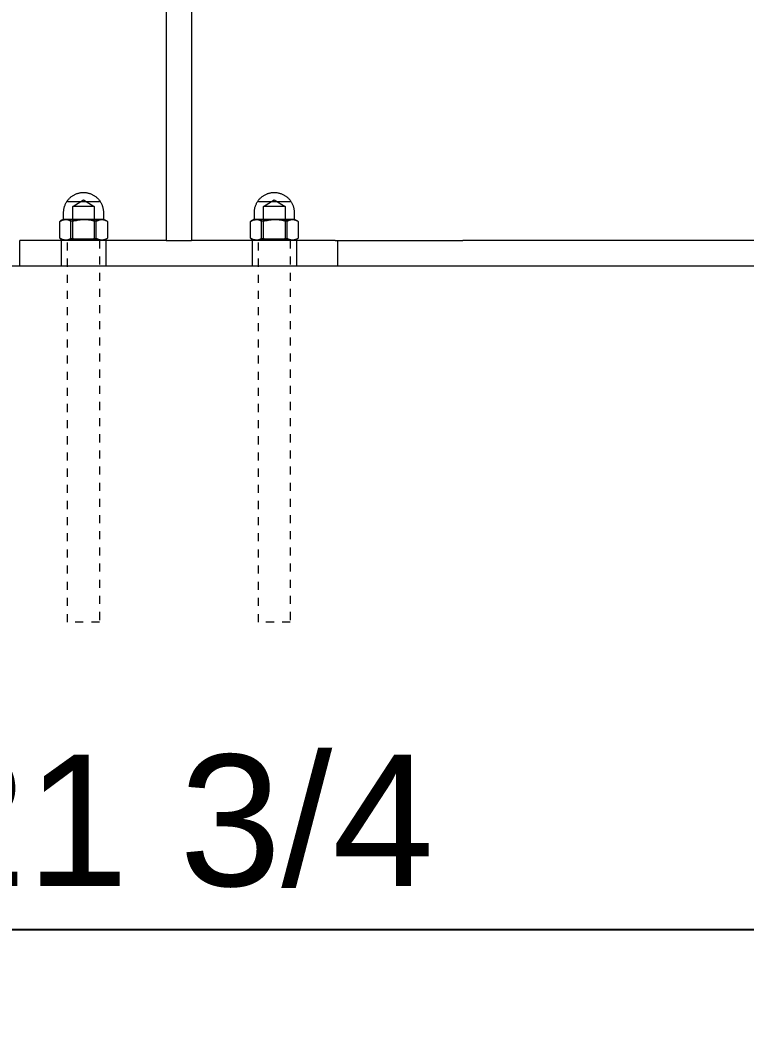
# Model space of a CAD drawing. Header units: inches. Extents: x -4 to 200, y 0 to 129.
# Drawn here: x 38.81 to 47.81, y 78.16 to 90.51 of the extents above; entities that cross this region are included whole.
import ezdxf

# ---------------------------------------------------------------- set-up
doc = ezdxf.new("R2010")
doc.units = ezdxf.units.IN
doc.linetypes.add('HIDDEN', pattern=[1.905, 1.27, -0.635])
for name, color, linetype, lineweight in [('ZANO_R', 7, 'Continuous', 0), ('ZANO_R_przerywana', 250, 'HIDDEN', 0), ('ZANO_W', 1, 'Continuous', 0)]:
    doc.layers.add(name, color=color, linetype=linetype, lineweight=lineweight)
doc.styles.get("Standard").update_dxf_attribs({"font": 'arial.ttf'})
doc.dimstyles.new('amerykanie', dxfattribs={"dimtxt": 50, "dimasz": 50, "dimexe": 0.5, "dimexo": 0.5, "dimgap": 1, "dimtad": 1, "dimdec": 0, "dimzin": 0, "dimlunit": 5, "dimtxsty": 'Standard', "dimcen": 0.09, "dimclrd": 1, "dimclre": 1, "dimclrt": 1, "dimazin": 0, "dimtfac": 1, "dimtdec": 0, "dimtmove": 0, "dimatfit": 3, "dimfxl": 1, "dimtzin": 0, "dimarcsym": 1})

# ---------------------------------------------------------------- blocks, each defined once
blk = doc.blocks.new('*D382')
at = {"layer": 'ZANO_W', "color": 1, "lineweight": -2}
for p, q in [((29.914, 87.279), (29.914, 78.747)), ((51.663, 87.279), (51.663, 78.747)), ((30.914, 79.247), (50.663, 79.247))]:
    blk.add_line(p, q, dxfattribs=at)
at = {"layer": 'ZANO_W', "color": 1}
for points in [[(30.914, 79.414), (30.914, 79.08), (29.914, 79.247)], [(50.663, 79.08), (50.663, 79.414), (51.663, 79.247)]]:
    blk.add_solid(points, dxfattribs=at)
at = {"layer": 'ZANO_W', "color": 1, "insert": (40.789, 80.588), "char_height": 1.625, "attachment_point": 5}
blk.add_mtext('21 3/4', dxfattribs=at)

msp = doc.modelspace()

# ---------------------------------------------------------------- linework, layer by layer
at = {"layer": 'ZANO_R'}
for p, q in [((40.6256, 109.60799), (40.6256, 87.77894)), ((40.94061, 109.60799), (40.94061, 87.77894)), ((39.39155, 88.25418), (39.39604, 88.26129)), ((39.39604, 88.26129), (39.40077, 88.26824)), ((39.40077, 88.26824), (39.40573, 88.27502)), ((39.40498, 88.26106), (39.40494, 88.26106)), ((39.40494, 88.26106), (39.40494, 88.26106)), ((39.40494, 88.26106), (39.79867, 88.26106)), ((39.40573, 88.27502), (39.41092, 88.28162)), ((39.41092, 88.28162), (39.41633, 88.28805)), ((39.41633, 88.28805), (39.42196, 88.29429)), ((39.42196, 88.29429), (39.4278, 88.30033)), ((39.4278, 88.30033), (39.43385, 88.30617)), ((39.43385, 88.30617), (39.44008, 88.3118)), ((39.44008, 88.3118), (39.44651, 88.31722)), ((39.44651, 88.31722), (39.45312, 88.32241)), ((39.45312, 88.32241), (39.4599, 88.32737)), ((39.4599, 88.32737), (39.46685, 88.3321)), ((39.46685, 88.3321), (39.47395, 88.33659)), ((39.46802, 88.19921), (39.60182, 88.2796)), ((39.47395, 88.33659), (39.48121, 88.34083)), ((39.48121, 88.34083), (39.4886, 88.34482)), ((39.4886, 88.34482), (39.49613, 88.34856)), ((39.49613, 88.34856), (39.50378, 88.35204)), ((39.50378, 88.35204), (39.51154, 88.35526)), ((39.51154, 88.35526), (39.51941, 88.3582)), ((39.51941, 88.3582), (39.52737, 88.36088)), ((39.52737, 88.36088), (39.53543, 88.36329)), ((39.53543, 88.36329), (39.54355, 88.36542)), ((39.54355, 88.36542), (39.55175, 88.36727)), ((39.55175, 88.36727), (39.56001, 88.36884)), ((39.56001, 88.36884), (39.56831, 88.37012)), ((39.56831, 88.37012), (39.57666, 88.37112)), ((39.57666, 88.37112), (39.58503, 88.37184)), ((39.58503, 88.37184), (39.59342, 88.37227)), ((39.59342, 88.37227), (39.60182, 88.37241)), ((39.60182, 88.37241), (39.61022, 88.37227)), ((39.60182, 88.2796), (39.73562, 88.19921)), ((39.61022, 88.37227), (39.61862, 88.37184)), ((39.61862, 88.37184), (39.62699, 88.37112)), ((39.62699, 88.37112), (39.63533, 88.37012)), ((39.63533, 88.37012), (39.64364, 88.36884)), ((39.64364, 88.36884), (39.65189, 88.36727)), ((39.65189, 88.36727), (39.66009, 88.36542)), ((39.66009, 88.36542), (39.66822, 88.36329)), ((39.66822, 88.36329), (39.67627, 88.36088)), ((39.67627, 88.36088), (39.68424, 88.3582)), ((39.68424, 88.3582), (39.69211, 88.35526)), ((39.69211, 88.35526), (39.69987, 88.35204)), ((39.69987, 88.35204), (39.70752, 88.34856)), ((39.70752, 88.34856), (39.71504, 88.34482)), ((39.71504, 88.34482), (39.72244, 88.34083)), ((39.72244, 88.34083), (39.72969, 88.33659)), ((39.72969, 88.33659), (39.7368, 88.3321)), ((39.7368, 88.3321), (39.74374, 88.32737)), ((39.74374, 88.32737), (39.75052, 88.32241)), ((39.75052, 88.32241), (39.75713, 88.31722)), ((39.75713, 88.31722), (39.76356, 88.3118)), ((39.76356, 88.3118), (39.7698, 88.30617)), ((39.7698, 88.30617), (39.77584, 88.30033)), ((39.77584, 88.30033), (39.78168, 88.29429)), ((39.78168, 88.29429), (39.78731, 88.28805)), ((39.78731, 88.28805), (39.79272, 88.28162)), ((39.79272, 88.28162), (39.79792, 88.27502)), ((39.79792, 88.27502), (39.80288, 88.26824)), ((39.80288, 88.26824), (39.80761, 88.26129)), ((39.80761, 88.26129), (39.8121, 88.25418)), ((41.75411, 88.25418), (41.7586, 88.26129)), ((41.7586, 88.26129), (41.76333, 88.26824)), ((41.76333, 88.26824), (41.76829, 88.27502)), ((41.76754, 88.26106), (41.7675, 88.26106)), ((41.7675, 88.26106), (41.7675, 88.26106)), ((41.7675, 88.26106), (42.16123, 88.26106)), ((41.76829, 88.27502), (41.77348, 88.28162)), ((41.77348, 88.28162), (41.77889, 88.28805)), ((41.77889, 88.28805), (41.78452, 88.29429)), ((41.78452, 88.29429), (41.79036, 88.30033)), ((41.79036, 88.30033), (41.79641, 88.30617)), ((41.79641, 88.30617), (41.80264, 88.3118)), ((41.80264, 88.3118), (41.80907, 88.31722)), ((41.80907, 88.31722), (41.81568, 88.32241)), ((41.81568, 88.32241), (41.82246, 88.32737)), ((41.82246, 88.32737), (41.82941, 88.3321)), ((41.82941, 88.3321), (41.83651, 88.33659)), ((41.83058, 88.19921), (41.96438, 88.2796)), ((41.83651, 88.33659), (41.84377, 88.34083)), ((41.84377, 88.34083), (41.85116, 88.34482)), ((41.85116, 88.34482), (41.85869, 88.34856)), ((41.85869, 88.34856), (41.86634, 88.35204)), ((41.86634, 88.35204), (41.8741, 88.35526)), ((41.8741, 88.35526), (41.88197, 88.3582)), ((41.88197, 88.3582), (41.88993, 88.36088)), ((41.88993, 88.36088), (41.89799, 88.36329)), ((41.89799, 88.36329), (41.90611, 88.36542)), ((41.90611, 88.36542), (41.91431, 88.36727)), ((41.91431, 88.36727), (41.92257, 88.36884)), ((41.92257, 88.36884), (41.93087, 88.37012)), ((41.93087, 88.37012), (41.93922, 88.37112)), ((41.93922, 88.37112), (41.94759, 88.37184)), ((41.94759, 88.37184), (41.95598, 88.37227)), ((41.95598, 88.37227), (41.96438, 88.37241)), ((41.96438, 88.37241), (41.97278, 88.37227)), ((41.96438, 88.2796), (42.09818, 88.19921)), ((41.97278, 88.37227), (41.98118, 88.37184)), ((41.98118, 88.37184), (41.98955, 88.37112)), ((41.98955, 88.37112), (41.99789, 88.37012)), ((41.99789, 88.37012), (42.0062, 88.36884)), ((42.0062, 88.36884), (42.01445, 88.36727)), ((42.01445, 88.36727), (42.02265, 88.36542)), ((42.02265, 88.36542), (42.03078, 88.36329)), ((42.03078, 88.36329), (42.03883, 88.36088)), ((42.03883, 88.36088), (42.0468, 88.3582)), ((42.0468, 88.3582), (42.05467, 88.35526)), ((42.05467, 88.35526), (42.06243, 88.35204)), ((42.06243, 88.35204), (42.07008, 88.34856)), ((42.07008, 88.34856), (42.0776, 88.34482)), ((42.0776, 88.34482), (42.085, 88.34083)), ((42.085, 88.34083), (42.09225, 88.33659)), ((42.09225, 88.33659), (42.09936, 88.3321)), ((42.09936, 88.3321), (42.1063, 88.32737)), ((42.1063, 88.32737), (42.11308, 88.32241)), ((42.11308, 88.32241), (42.11969, 88.31722)), ((42.11969, 88.31722), (42.12612, 88.3118)), ((42.12612, 88.3118), (42.13236, 88.30617)), ((42.13236, 88.30617), (42.1384, 88.30033)), ((42.1384, 88.30033), (42.14424, 88.29429)), ((42.14424, 88.29429), (42.14987, 88.28805)), ((42.14987, 88.28805), (42.15528, 88.28162)), ((42.15528, 88.28162), (42.16048, 88.27502)), ((42.16048, 88.27502), (42.16544, 88.26824)), ((42.16544, 88.26824), (42.17017, 88.26129)), ((42.17017, 88.26129), (42.17465, 88.25418)), ((39.35572, 88.12631), (39.35587, 88.13472)), ((39.35587, 88.13472), (39.3563, 88.14311)), ((39.3563, 88.14311), (39.35701, 88.15148)), ((39.35701, 88.15148), (39.35801, 88.15982)), ((39.35801, 88.15982), (39.3593, 88.16813)), ((39.3593, 88.16813), (39.36087, 88.17638)), ((39.36087, 88.17638), (39.36272, 88.18458)), ((39.36272, 88.18458), (39.36485, 88.19271)), ((39.36485, 88.19271), (39.36725, 88.20076)), ((39.36725, 88.20076), (39.36993, 88.20873)), ((39.36993, 88.20873), (39.37288, 88.2166)), ((39.37288, 88.2166), (39.3761, 88.22436)), ((39.3761, 88.22436), (39.37958, 88.23201)), ((39.37958, 88.23201), (39.38331, 88.23954)), ((39.38331, 88.23954), (39.38731, 88.24693)), ((39.38731, 88.24693), (39.39155, 88.25418)), ((39.46794, 87.79932), (39.46794, 88.19916)), ((39.46795, 88.19916), (39.46795, 88.19916)), ((39.60717, 88.19916), (39.46795, 88.19916)), ((39.7357, 88.19916), (39.60717, 88.19916)), ((39.7357, 88.19916), (39.7357, 87.79932)), ((39.8121, 88.25418), (39.81634, 88.24693)), ((39.81634, 88.24693), (39.82033, 88.23954)), ((39.82033, 88.23954), (39.82407, 88.23201)), ((39.82407, 88.23201), (39.82755, 88.22436)), ((39.82755, 88.22436), (39.83076, 88.2166)), ((39.83076, 88.2166), (39.83371, 88.20873)), ((39.83371, 88.20873), (39.83639, 88.20076)), ((39.83639, 88.20076), (39.8388, 88.19271)), ((39.8388, 88.19271), (39.84093, 88.18458)), ((39.84093, 88.18458), (39.84278, 88.17638)), ((39.84278, 88.17638), (39.84434, 88.16813)), ((39.84434, 88.16813), (39.84563, 88.15982)), ((39.84563, 88.15982), (39.84663, 88.15148)), ((39.84663, 88.15148), (39.84735, 88.14311)), ((39.84735, 88.14311), (39.84778, 88.13472)), ((39.84778, 88.13472), (39.84792, 88.12631)), ((41.71828, 88.12631), (41.71843, 88.13472)), ((41.71843, 88.13472), (41.71886, 88.14311)), ((41.71886, 88.14311), (41.71957, 88.15148)), ((41.71957, 88.15148), (41.72057, 88.15982)), ((41.72057, 88.15982), (41.72186, 88.16813)), ((41.72186, 88.16813), (41.72343, 88.17638)), ((41.72343, 88.17638), (41.72528, 88.18458)), ((41.72528, 88.18458), (41.72741, 88.19271)), ((41.72741, 88.19271), (41.72981, 88.20076)), ((41.72981, 88.20076), (41.73249, 88.20873)), ((41.73249, 88.20873), (41.73544, 88.2166)), ((41.73544, 88.2166), (41.73866, 88.22436)), ((41.73866, 88.22436), (41.74214, 88.23201)), ((41.74214, 88.23201), (41.74587, 88.23954)), ((41.74587, 88.23954), (41.74987, 88.24693)), ((41.74987, 88.24693), (41.75411, 88.25418)), ((41.8305, 87.79932), (41.8305, 88.19916)), ((41.83051, 88.19916), (41.83051, 88.19916)), ((41.96973, 88.19916), (41.83051, 88.19916)), ((42.09826, 88.19916), (41.96973, 88.19916)), ((42.09826, 88.19916), (42.09826, 87.79932)), ((42.17465, 88.25418), (42.1789, 88.24693)), ((42.1789, 88.24693), (42.18289, 88.23954)), ((42.18289, 88.23954), (42.18663, 88.23201)), ((42.18663, 88.23201), (42.19011, 88.22436)), ((42.19011, 88.22436), (42.19332, 88.2166)), ((42.19332, 88.2166), (42.19627, 88.20873)), ((42.19627, 88.20873), (42.19895, 88.20076)), ((42.19895, 88.20076), (42.20136, 88.19271)), ((42.20136, 88.19271), (42.20348, 88.18458)), ((42.20348, 88.18458), (42.20533, 88.17638)), ((42.20533, 88.17638), (42.2069, 88.16813)), ((42.2069, 88.16813), (42.20819, 88.15982)), ((42.20819, 88.15982), (42.20919, 88.15148)), ((42.20919, 88.15148), (42.20991, 88.14311)), ((42.20991, 88.14311), (42.21034, 88.13472)), ((42.21034, 88.13472), (42.21048, 88.12631)), ((39.31272, 88.01857), (39.30652, 88.01486)), ((39.30652, 88.01486), (39.31133, 88.01759)), ((39.30652, 87.80463), (39.30652, 88.01486)), ((39.31133, 88.01759), (39.31624, 88.02016)), ((39.31272, 88.01857), (39.34588, 88.03772)), ((39.31867, 88.02201), (39.31495, 88.01984)), ((39.31624, 88.02016), (39.32123, 88.02256)), ((39.32247, 88.02405), (39.31867, 88.02201)), ((39.32123, 88.02256), (39.32629, 88.0248)), ((39.32634, 88.02595), (39.32247, 88.02405)), ((39.32629, 88.0248), (39.33143, 88.02686)), ((39.33027, 88.02772), (39.32634, 88.02595)), ((39.33426, 88.02936), (39.33027, 88.02772)), ((39.33143, 88.02686), (39.33663, 88.02876)), ((39.3383, 88.03085), (39.33426, 88.02936)), ((39.33663, 88.02876), (39.34189, 88.03047)), ((39.34239, 88.03221), (39.3383, 88.03085)), ((39.34189, 88.03047), (39.34721, 88.03201)), ((39.34653, 88.03342), (39.34239, 88.03221)), ((39.38318, 88.03772), (39.34588, 88.03772)), ((39.3507, 88.03449), (39.34653, 88.03342)), ((39.34721, 88.03201), (39.35258, 88.03337)), ((39.35491, 88.03542), (39.3507, 88.03449)), ((39.3513, 88.03777), (39.35146, 88.03778)), ((39.35146, 88.03778), (39.35163, 88.03779)), ((39.35163, 88.03779), (39.35178, 88.03782)), ((39.35178, 88.03782), (39.35194, 88.03784)), ((39.35194, 88.03784), (39.3521, 88.03788)), ((39.3521, 88.03788), (39.35226, 88.03792)), ((39.35226, 88.03792), (39.35241, 88.03796)), ((39.35241, 88.03796), (39.35257, 88.03801)), ((39.35257, 88.03801), (39.35272, 88.03806)), ((39.35258, 88.03337), (39.35799, 88.03456)), ((39.35272, 88.03806), (39.35287, 88.03812)), ((39.35287, 88.03812), (39.35302, 88.03819)), ((39.35302, 88.03819), (39.35316, 88.03826)), ((39.35316, 88.03826), (39.3533, 88.03834)), ((39.3533, 88.03834), (39.35344, 88.03842)), ((39.35344, 88.03842), (39.35358, 88.0385)), ((39.35358, 88.0385), (39.35372, 88.03859)), ((39.35372, 88.03859), (39.35385, 88.03868)), ((39.35385, 88.03868), (39.35397, 88.03878)), ((39.35397, 88.03878), (39.3541, 88.03889)), ((39.3541, 88.03889), (39.35422, 88.03899)), ((39.35422, 88.03899), (39.35434, 88.0391)), ((39.35434, 88.0391), (39.35445, 88.03922)), ((39.35445, 88.03922), (39.35456, 88.03934)), ((39.35456, 88.03934), (39.35466, 88.03946)), ((39.35466, 88.03946), (39.35476, 88.03959)), ((39.35476, 88.03959), (39.35486, 88.03972)), ((39.35486, 88.03972), (39.35495, 88.03985)), ((39.35915, 88.0362), (39.35491, 88.03542)), ((39.35495, 88.03985), (39.35504, 88.03999)), ((39.35504, 88.03999), (39.35512, 88.04013)), ((39.35512, 88.04013), (39.3552, 88.04027)), ((39.3552, 88.04027), (39.35527, 88.04041)), ((39.35527, 88.04041), (39.35533, 88.04056)), ((39.35533, 88.04056), (39.3554, 88.04071)), ((39.3554, 88.04071), (39.35545, 88.04086)), ((39.35545, 88.04086), (39.3555, 88.04101)), ((39.3555, 88.04101), (39.35555, 88.04117)), ((39.35555, 88.04117), (39.35559, 88.04132)), ((39.35559, 88.04132), (39.35563, 88.04148)), ((39.35563, 88.04148), (39.35566, 88.04164)), ((39.35566, 88.04164), (39.35568, 88.0418)), ((39.35568, 88.0418), (39.3557, 88.04196)), ((39.3557, 88.04196), (39.35571, 88.04212)), ((39.35571, 88.04212), (39.35572, 88.04228)), ((39.35572, 88.04244), (39.35572, 88.12631)), ((39.35572, 88.04228), (39.35572, 88.04244)), ((39.35799, 88.03456), (39.36343, 88.03556)), ((39.36341, 88.03684), (39.35915, 88.0362)), ((39.36769, 88.03732), (39.36341, 88.03684)), ((39.36343, 88.03556), (39.36891, 88.03637)), ((39.37199, 88.03766), (39.36769, 88.03732)), ((39.36891, 88.03637), (39.37441, 88.03701)), ((39.37441, 88.03701), (39.37992, 88.03745)), ((39.37962, 88.03762), (39.37783, 88.03768)), ((39.37992, 88.03745), (39.38545, 88.03772)), ((39.38494, 88.03709), (39.38042, 88.03758)), ((39.38944, 88.03645), (39.38494, 88.03709)), ((39.38545, 88.03772), (39.39098, 88.03745)), ((39.60627, 88.03772), (39.38753, 88.03772)), ((39.39391, 88.03565), (39.38944, 88.03645)), ((39.39098, 88.03745), (39.3965, 88.037)), ((39.39836, 88.03471), (39.39391, 88.03565)), ((39.3965, 88.037), (39.402, 88.03637)), ((39.40278, 88.03362), (39.39836, 88.03471)), ((39.402, 88.03637), (39.40748, 88.03555)), ((39.40715, 88.03238), (39.40278, 88.03362)), ((39.41148, 88.031), (39.40715, 88.03238)), ((39.40748, 88.03555), (39.41292, 88.03456)), ((39.41576, 88.02946), (39.41148, 88.031)), ((39.41292, 88.03456), (39.41833, 88.03337)), ((39.41999, 88.02779), (39.41576, 88.02946)), ((39.41833, 88.03337), (39.4237, 88.03201)), ((39.42415, 88.02598), (39.41999, 88.02779)), ((39.4237, 88.03201), (39.42902, 88.03047)), ((39.42826, 88.02402), (39.42415, 88.02598)), ((39.4323, 88.02193), (39.42826, 88.02402)), ((39.42902, 88.03047), (39.43428, 88.02876)), ((39.43626, 88.0197), (39.4323, 88.02193)), ((39.43428, 88.02876), (39.43948, 88.02686)), ((39.44015, 88.01735), (39.43626, 88.0197)), ((39.43948, 88.02686), (39.44462, 88.0248)), ((39.44395, 88.01486), (39.44015, 88.01735)), ((39.46133, 88.01982), (39.44395, 88.01486)), ((39.44395, 87.80463), (39.44395, 88.01486)), ((39.44462, 88.0248), (39.44968, 88.02256)), ((39.44968, 88.02256), (39.45467, 88.02016)), ((39.45467, 88.02016), (39.45957, 88.01759)), ((39.45957, 88.01759), (39.46439, 88.01486)), ((39.47886, 88.02419), (39.46133, 88.01982)), ((39.46439, 88.01486), (39.4804, 88.01946)), ((39.46439, 88.01486), (39.46439, 87.80463)), ((39.49653, 88.02796), (39.47886, 88.02419)), ((39.4804, 88.01946), (39.49654, 88.02356)), ((39.51432, 88.03112), (39.49653, 88.02796)), ((39.49654, 88.02356), (39.51281, 88.02715)), ((39.51281, 88.02715), (39.52918, 88.03022)), ((39.53221, 88.03368), (39.51432, 88.03112)), ((39.52918, 88.03022), (39.54564, 88.03276)), ((39.55017, 88.03563), (39.53221, 88.03368)), ((39.54564, 88.03276), (39.56217, 88.03479)), ((39.56819, 88.03696), (39.55017, 88.03563)), ((39.56217, 88.03479), (39.57876, 88.03629)), ((39.58625, 88.03769), (39.56819, 88.03696)), ((39.57876, 88.03629), (39.59539, 88.03727)), ((39.59539, 88.03727), (39.61204, 88.03772)), ((39.60099, 88.03762), (39.59592, 88.0377)), ((39.62002, 88.03668), (39.60269, 88.03758)), ((39.61204, 88.03772), (39.62869, 88.03727)), ((39.82637, 88.03772), (39.61588, 88.03772)), ((39.63731, 88.03522), (39.62002, 88.03668)), ((39.62869, 88.03727), (39.64532, 88.03629)), ((39.65454, 88.03321), (39.63731, 88.03522)), ((39.64532, 88.03629), (39.66191, 88.03479)), ((39.67171, 88.03064), (39.65454, 88.03321)), ((39.66191, 88.03479), (39.67844, 88.03276)), ((39.68878, 88.02751), (39.67171, 88.03064)), ((39.67844, 88.03276), (39.6949, 88.03021)), ((39.70574, 88.02384), (39.68878, 88.02751)), ((39.6949, 88.03021), (39.71127, 88.02714)), ((39.72257, 88.01962), (39.70574, 88.02384)), ((39.71127, 88.02714), (39.72754, 88.02356)), ((39.73926, 88.01486), (39.72257, 88.01962)), ((39.72754, 88.02356), (39.74369, 88.01946)), ((39.74429, 88.0177), (39.73926, 88.01486)), ((39.73926, 87.80463), (39.73926, 88.01486)), ((39.74369, 88.01946), (39.75969, 88.01486)), ((39.74942, 88.02037), (39.74429, 88.0177)), ((39.75465, 88.02285), (39.74942, 88.02037)), ((39.75995, 88.02516), (39.75465, 88.02285)), ((39.75969, 88.01486), (39.76329, 88.01724)), ((39.75969, 87.80463), (39.75969, 88.01486)), ((39.76533, 88.02728), (39.75995, 88.02516)), ((39.76329, 88.01724), (39.76696, 88.01951)), ((39.77078, 88.02921), (39.76533, 88.02728)), ((39.76696, 88.01951), (39.77071, 88.02165)), ((39.77071, 88.02165), (39.77453, 88.02367)), ((39.7763, 88.03095), (39.77078, 88.02921)), ((39.77453, 88.02367), (39.77841, 88.02556)), ((39.78187, 88.03251), (39.7763, 88.03095)), ((39.77841, 88.02556), (39.78235, 88.02732)), ((39.78749, 88.03386), (39.78187, 88.03251)), ((39.78235, 88.02732), (39.78634, 88.02895)), ((39.78634, 88.02895), (39.79039, 88.03045)), ((39.79315, 88.03503), (39.78749, 88.03386)), ((39.79039, 88.03045), (39.79449, 88.03181)), ((39.79886, 88.03599), (39.79315, 88.03503)), ((39.79449, 88.03181), (39.79863, 88.03304)), ((39.79863, 88.03304), (39.8028, 88.03413)), ((39.80459, 88.03676), (39.79886, 88.03599)), ((39.8028, 88.03413), (39.80701, 88.03508)), ((39.81034, 88.03733), (39.80459, 88.03676)), ((39.80701, 88.03508), (39.81125, 88.03589)), ((39.81612, 88.0377), (39.81034, 88.03733)), ((39.81125, 88.03589), (39.81552, 88.03656)), ((39.81552, 88.03656), (39.8198, 88.03709)), ((39.8198, 88.03709), (39.8241, 88.03747)), ((39.82323, 88.03762), (39.82046, 88.0377)), ((39.82994, 88.03703), (39.82402, 88.03758)), ((39.8241, 88.03747), (39.82841, 88.03772)), ((39.82841, 88.03772), (39.83272, 88.03747)), ((39.83583, 88.03628), (39.82994, 88.03703)), ((39.85073, 88.03772), (39.83017, 88.03772)), ((39.83272, 88.03747), (39.83702, 88.03709)), ((39.84169, 88.03532), (39.83583, 88.03628)), ((39.83702, 88.03709), (39.8413, 88.03656)), ((39.8413, 88.03656), (39.84557, 88.03589)), ((39.84751, 88.03416), (39.84169, 88.03532)), ((39.84557, 88.03589), (39.8498, 88.03508)), ((39.85329, 88.0328), (39.84751, 88.03416)), ((39.84792, 88.12631), (39.84792, 88.04244)), ((39.84792, 88.04244), (39.84792, 88.04228)), ((39.84792, 88.04228), (39.84793, 88.04212)), ((39.84793, 88.04212), (39.84794, 88.04196)), ((39.84794, 88.04196), (39.84796, 88.0418)), ((39.84796, 88.0418), (39.84799, 88.04164)), ((39.84799, 88.04164), (39.84802, 88.04148)), ((39.84802, 88.04148), (39.84805, 88.04133)), ((39.84805, 88.04133), (39.84809, 88.04117)), ((39.84809, 88.04117), (39.84814, 88.04101)), ((39.84814, 88.04101), (39.84819, 88.04086)), ((39.84819, 88.04086), (39.84825, 88.04071)), ((39.84825, 88.04071), (39.84831, 88.04056)), ((39.84831, 88.04056), (39.84838, 88.04042)), ((39.84838, 88.04042), (39.84845, 88.04027)), ((39.84845, 88.04027), (39.84852, 88.04013)), ((39.84852, 88.04013), (39.84861, 88.03999)), ((39.84861, 88.03999), (39.84869, 88.03985)), ((39.84869, 88.03985), (39.84878, 88.03972)), ((39.84878, 88.03972), (39.84888, 88.03959)), ((39.84888, 88.03959), (39.84898, 88.03946)), ((39.84898, 88.03946), (39.84908, 88.03934)), ((39.84908, 88.03934), (39.84919, 88.03922)), ((39.84919, 88.03922), (39.8493, 88.03911)), ((39.8493, 88.03911), (39.84942, 88.039)), ((39.84942, 88.039), (39.84954, 88.03889)), ((39.84954, 88.03889), (39.84966, 88.03879)), ((39.84966, 88.03879), (39.84979, 88.03869)), ((39.84979, 88.03869), (39.84992, 88.03859)), ((39.8498, 88.03508), (39.85402, 88.03413)), ((39.84992, 88.03859), (39.85006, 88.0385)), ((39.85006, 88.0385), (39.85019, 88.03842)), ((39.85019, 88.03842), (39.85033, 88.03834)), ((39.85033, 88.03834), (39.85048, 88.03826)), ((39.85048, 88.03826), (39.85062, 88.03819)), ((39.85062, 88.03819), (39.85077, 88.03813)), ((39.85608, 88.03772), (39.85073, 88.03772)), ((39.85077, 88.03813), (39.85092, 88.03807)), ((39.85092, 88.03807), (39.85107, 88.03801)), ((39.85107, 88.03801), (39.85122, 88.03796)), ((39.85122, 88.03796), (39.85138, 88.03792)), ((39.85138, 88.03792), (39.85153, 88.03788)), ((39.85153, 88.03788), (39.85169, 88.03785)), ((39.85169, 88.03785), (39.85185, 88.03782)), ((39.85185, 88.03782), (39.85201, 88.0378)), ((39.85201, 88.0378), (39.85217, 88.03778)), ((39.85902, 88.03123), (39.85329, 88.0328)), ((39.85402, 88.03413), (39.85819, 88.03304)), ((39.85739, 88.03772), (39.85608, 88.03772)), ((39.85769, 88.03772), (39.85739, 88.03772)), ((39.85776, 88.03772), (39.85769, 88.03772)), ((39.85776, 88.03772), (39.85777, 88.03772)), ((39.85777, 88.03772), (39.85776, 88.03772)), ((39.85777, 88.03772), (39.88871, 88.01986)), ((39.85777, 88.03772), (39.85777, 88.03772)), ((39.85777, 88.03772), (39.85777, 88.03772)), ((39.85819, 88.03304), (39.86233, 88.03181)), ((39.8647, 88.02947), (39.85902, 88.03123)), ((39.86233, 88.03181), (39.86643, 88.03045)), ((39.8703, 88.02751), (39.8647, 88.02947)), ((39.86643, 88.03045), (39.87047, 88.02895)), ((39.87584, 88.02536), (39.8703, 88.02751)), ((39.87047, 88.02895), (39.87447, 88.02732)), ((39.87447, 88.02732), (39.87841, 88.02556)), ((39.88129, 88.02301), (39.87584, 88.02536)), ((39.87841, 88.02556), (39.88229, 88.02367)), ((39.88666, 88.02048), (39.88129, 88.02301)), ((39.88229, 88.02367), (39.88611, 88.02165)), ((39.88611, 88.02165), (39.88985, 88.01951)), ((39.89194, 88.01776), (39.88666, 88.02048)), ((39.88985, 88.01951), (39.89353, 88.01724)), ((39.89713, 88.01486), (39.89194, 88.01776)), ((39.89353, 88.01724), (39.89713, 88.01486)), ((39.89713, 88.01486), (39.89713, 87.80463)), ((41.67528, 88.01857), (41.66908, 88.01486)), ((41.66908, 88.01486), (41.67389, 88.01759)), ((41.66908, 87.80463), (41.66908, 88.01486)), ((41.67389, 88.01759), (41.6788, 88.02016)), ((41.67528, 88.01857), (41.70844, 88.03772)), ((41.68123, 88.02201), (41.67751, 88.01984)), ((41.6788, 88.02016), (41.68379, 88.02256)), ((41.68503, 88.02405), (41.68123, 88.02201)), ((41.68379, 88.02256), (41.68885, 88.0248)), ((41.6889, 88.02595), (41.68503, 88.02405)), ((41.68885, 88.0248), (41.69399, 88.02686)), ((41.69283, 88.02772), (41.6889, 88.02595)), ((41.69682, 88.02936), (41.69283, 88.02772)), ((41.69399, 88.02686), (41.69919, 88.02876)), ((41.70086, 88.03085), (41.69682, 88.02936)), ((41.69919, 88.02876), (41.70445, 88.03047)), ((41.70495, 88.03221), (41.70086, 88.03085)), ((41.70445, 88.03047), (41.70977, 88.03201)), ((41.70909, 88.03342), (41.70495, 88.03221)), ((41.74574, 88.03772), (41.70844, 88.03772)), ((41.71326, 88.03449), (41.70909, 88.03342)), ((41.70977, 88.03201), (41.71514, 88.03337)), ((41.71747, 88.03542), (41.71326, 88.03449)), ((41.71403, 88.03778), (41.71419, 88.0378)), ((41.71419, 88.0378), (41.71435, 88.03782)), ((41.71435, 88.03782), (41.71451, 88.03785)), ((41.71451, 88.03785), (41.71467, 88.03788)), ((41.71467, 88.03788), (41.71483, 88.03792)), ((41.71483, 88.03792), (41.71498, 88.03796)), ((41.71498, 88.03796), (41.71513, 88.03801)), ((41.71513, 88.03801), (41.71529, 88.03807)), ((41.71514, 88.03337), (41.72055, 88.03456)), ((41.71529, 88.03807), (41.71544, 88.03813)), ((41.71544, 88.03813), (41.71558, 88.03819)), ((41.71558, 88.03819), (41.71573, 88.03826)), ((41.71573, 88.03826), (41.71587, 88.03834)), ((41.71587, 88.03834), (41.71601, 88.03842)), ((41.71601, 88.03842), (41.71615, 88.0385)), ((41.71615, 88.0385), (41.71628, 88.03859)), ((41.71628, 88.03859), (41.71641, 88.03869)), ((41.71641, 88.03869), (41.71654, 88.03879)), ((41.71654, 88.03879), (41.71666, 88.03889)), ((41.71666, 88.03889), (41.71678, 88.039)), ((41.71678, 88.039), (41.7169, 88.03911)), ((41.7169, 88.03911), (41.71701, 88.03922)), ((41.71701, 88.03922), (41.71712, 88.03934)), ((41.71712, 88.03934), (41.71723, 88.03946)), ((41.71723, 88.03946), (41.71733, 88.03959)), ((41.71733, 88.03959), (41.71742, 88.03972)), ((41.71742, 88.03972), (41.71751, 88.03985)), ((41.72171, 88.0362), (41.71747, 88.03542)), ((41.71751, 88.03985), (41.7176, 88.03999)), ((41.7176, 88.03999), (41.71768, 88.04013)), ((41.71768, 88.04013), (41.71776, 88.04027)), ((41.71776, 88.04027), (41.71783, 88.04042)), ((41.71783, 88.04042), (41.7179, 88.04056)), ((41.7179, 88.04056), (41.71796, 88.04071)), ((41.71796, 88.04071), (41.71801, 88.04086)), ((41.71801, 88.04086), (41.71807, 88.04101)), ((41.71807, 88.04101), (41.71811, 88.04117)), ((41.71811, 88.04117), (41.71815, 88.04133)), ((41.71815, 88.04133), (41.71819, 88.04148)), ((41.71819, 88.04148), (41.71822, 88.04164)), ((41.71822, 88.04164), (41.71824, 88.0418)), ((41.71824, 88.0418), (41.71826, 88.04196)), ((41.71826, 88.04196), (41.71827, 88.04212)), ((41.71827, 88.04212), (41.71828, 88.04228)), ((41.71828, 88.04244), (41.71828, 88.12631)), ((41.71828, 88.04228), (41.71828, 88.04244)), ((41.72055, 88.03456), (41.72599, 88.03556)), ((41.72597, 88.03684), (41.72171, 88.0362)), ((41.73025, 88.03732), (41.72597, 88.03684)), ((41.72599, 88.03556), (41.73147, 88.03637)), ((41.73455, 88.03766), (41.73025, 88.03732)), ((41.73147, 88.03637), (41.73697, 88.03701)), ((41.73697, 88.03701), (41.74248, 88.03745)), ((41.74218, 88.03762), (41.74039, 88.03768)), ((41.74248, 88.03745), (41.74801, 88.03772)), ((41.7475, 88.03709), (41.74298, 88.03758)), ((41.752, 88.03645), (41.7475, 88.03709)), ((41.74801, 88.03772), (41.75354, 88.03745)), ((41.96883, 88.03772), (41.75009, 88.03772)), ((41.75647, 88.03565), (41.752, 88.03645)), ((41.75354, 88.03745), (41.75906, 88.037)), ((41.76092, 88.03471), (41.75647, 88.03565)), ((41.75906, 88.037), (41.76456, 88.03637)), ((41.76534, 88.03362), (41.76092, 88.03471)), ((41.76456, 88.03637), (41.77004, 88.03555)), ((41.76971, 88.03238), (41.76534, 88.03362)), ((41.77404, 88.031), (41.76971, 88.03238)), ((41.77004, 88.03555), (41.77548, 88.03456)), ((41.77832, 88.02946), (41.77404, 88.031)), ((41.77548, 88.03456), (41.78089, 88.03337)), ((41.78255, 88.02779), (41.77832, 88.02946)), ((41.78089, 88.03337), (41.78626, 88.03201)), ((41.78671, 88.02598), (41.78255, 88.02779)), ((41.78626, 88.03201), (41.79158, 88.03047)), ((41.79082, 88.02402), (41.78671, 88.02598)), ((41.79486, 88.02193), (41.79082, 88.02402)), ((41.79158, 88.03047), (41.79684, 88.02876)), ((41.79882, 88.0197), (41.79486, 88.02193)), ((41.79684, 88.02876), (41.80204, 88.02686)), ((41.80271, 88.01735), (41.79882, 88.0197)), ((41.80204, 88.02686), (41.80718, 88.0248)), ((41.80651, 88.01486), (41.80271, 88.01735)), ((41.82389, 88.01982), (41.80651, 88.01486)), ((41.80651, 87.80463), (41.80651, 88.01486)), ((41.80718, 88.0248), (41.81224, 88.02256)), ((41.81224, 88.02256), (41.81723, 88.02016)), ((41.81723, 88.02016), (41.82213, 88.01759)), ((41.82213, 88.01759), (41.82695, 88.01486)), ((41.84142, 88.02419), (41.82389, 88.01982)), ((41.82695, 88.01486), (41.84296, 88.01946)), ((41.82695, 88.01486), (41.82695, 87.80463)), ((41.85909, 88.02796), (41.84142, 88.02419)), ((41.84296, 88.01946), (41.8591, 88.02356)), ((41.87688, 88.03112), (41.85909, 88.02796)), ((41.8591, 88.02356), (41.87537, 88.02715)), ((41.87537, 88.02715), (41.89174, 88.03022)), ((41.89477, 88.03368), (41.87688, 88.03112)), ((41.89174, 88.03022), (41.9082, 88.03276)), ((41.91273, 88.03563), (41.89477, 88.03368)), ((41.9082, 88.03276), (41.92473, 88.03479)), ((41.93075, 88.03696), (41.91273, 88.03563)), ((41.92473, 88.03479), (41.94132, 88.03629)), ((41.94881, 88.03769), (41.93075, 88.03696)), ((41.94132, 88.03629), (41.95795, 88.03727)), ((41.95795, 88.03727), (41.9746, 88.03772)), ((41.96355, 88.03762), (41.95848, 88.0377)), ((41.98258, 88.03668), (41.96525, 88.03758)), ((41.9746, 88.03772), (41.99125, 88.03727)), ((42.18893, 88.03772), (41.97844, 88.03772)), ((41.99987, 88.03522), (41.98258, 88.03668)), ((41.99125, 88.03727), (42.00788, 88.03629)), ((42.0171, 88.03321), (41.99987, 88.03522)), ((42.00788, 88.03629), (42.02447, 88.03479)), ((42.03427, 88.03064), (42.0171, 88.03321)), ((42.02447, 88.03479), (42.041, 88.03276)), ((42.05134, 88.02751), (42.03427, 88.03064)), ((42.041, 88.03276), (42.05746, 88.03021)), ((42.0683, 88.02384), (42.05134, 88.02751)), ((42.05746, 88.03021), (42.07383, 88.02714)), ((42.08513, 88.01962), (42.0683, 88.02384)), ((42.07383, 88.02714), (42.0901, 88.02356)), ((42.10182, 88.01486), (42.08513, 88.01962)), ((42.0901, 88.02356), (42.10624, 88.01946)), ((42.10685, 88.0177), (42.10182, 88.01486)), ((42.10182, 87.80463), (42.10182, 88.01486)), ((42.10624, 88.01946), (42.12225, 88.01486)), ((42.11198, 88.02037), (42.10685, 88.0177)), ((42.11721, 88.02285), (42.11198, 88.02037)), ((42.12251, 88.02516), (42.11721, 88.02285)), ((42.12225, 88.01486), (42.12585, 88.01724)), ((42.12225, 87.80463), (42.12225, 88.01486)), ((42.12789, 88.02728), (42.12251, 88.02516)), ((42.12585, 88.01724), (42.12952, 88.01951)), ((42.13334, 88.02921), (42.12789, 88.02728)), ((42.12952, 88.01951), (42.13327, 88.02165)), ((42.13327, 88.02165), (42.13709, 88.02367)), ((42.13886, 88.03095), (42.13334, 88.02921)), ((42.13709, 88.02367), (42.14097, 88.02556)), ((42.14443, 88.03251), (42.13886, 88.03095)), ((42.14097, 88.02556), (42.14491, 88.02732)), ((42.15005, 88.03386), (42.14443, 88.03251)), ((42.14491, 88.02732), (42.1489, 88.02895)), ((42.1489, 88.02895), (42.15295, 88.03045)), ((42.15571, 88.03503), (42.15005, 88.03386)), ((42.15295, 88.03045), (42.15705, 88.03181)), ((42.16142, 88.03599), (42.15571, 88.03503)), ((42.15705, 88.03181), (42.16119, 88.03304)), ((42.16119, 88.03304), (42.16536, 88.03413)), ((42.16715, 88.03676), (42.16142, 88.03599)), ((42.16536, 88.03413), (42.16957, 88.03508)), ((42.1729, 88.03733), (42.16715, 88.03676)), ((42.16957, 88.03508), (42.17381, 88.03589)), ((42.17868, 88.0377), (42.1729, 88.03733)), ((42.17381, 88.03589), (42.17808, 88.03656)), ((42.17808, 88.03656), (42.18236, 88.03709)), ((42.18236, 88.03709), (42.18666, 88.03747)), ((42.18579, 88.03762), (42.18302, 88.0377)), ((42.1925, 88.03703), (42.18658, 88.03758)), ((42.18666, 88.03747), (42.19097, 88.03772)), ((42.19097, 88.03772), (42.19528, 88.03747)), ((42.19839, 88.03628), (42.1925, 88.03703)), ((42.21329, 88.03772), (42.19273, 88.03772)), ((42.19528, 88.03747), (42.19958, 88.03709)), ((42.20425, 88.03532), (42.19839, 88.03628)), ((42.19958, 88.03709), (42.20386, 88.03656)), ((42.20386, 88.03656), (42.20813, 88.03589)), ((42.21007, 88.03416), (42.20425, 88.03532)), ((42.20813, 88.03589), (42.21236, 88.03508)), ((42.21585, 88.0328), (42.21007, 88.03416)), ((42.21048, 88.12631), (42.21048, 88.04244)), ((42.21048, 88.04244), (42.21048, 88.04228)), ((42.21048, 88.04228), (42.21049, 88.04212)), ((42.21049, 88.04212), (42.2105, 88.04196)), ((42.2105, 88.04196), (42.21052, 88.0418)), ((42.21052, 88.0418), (42.21055, 88.04164)), ((42.21055, 88.04164), (42.21058, 88.04148)), ((42.21058, 88.04148), (42.21061, 88.04133)), ((42.21061, 88.04133), (42.21065, 88.04117)), ((42.21065, 88.04117), (42.2107, 88.04101)), ((42.2107, 88.04101), (42.21075, 88.04086)), ((42.21075, 88.04086), (42.21081, 88.04071)), ((42.21081, 88.04071), (42.21087, 88.04056)), ((42.21087, 88.04056), (42.21094, 88.04042)), ((42.21094, 88.04042), (42.21101, 88.04027)), ((42.21101, 88.04027), (42.21108, 88.04013)), ((42.21108, 88.04013), (42.21117, 88.03999)), ((42.21117, 88.03999), (42.21125, 88.03985)), ((42.21125, 88.03985), (42.21134, 88.03972)), ((42.21134, 88.03972), (42.21144, 88.03959)), ((42.21144, 88.03959), (42.21154, 88.03946)), ((42.21154, 88.03946), (42.21164, 88.03934)), ((42.21164, 88.03934), (42.21175, 88.03922)), ((42.21175, 88.03922), (42.21186, 88.03911)), ((42.21186, 88.03911), (42.21198, 88.039)), ((42.21198, 88.039), (42.2121, 88.03889)), ((42.2121, 88.03889), (42.21222, 88.03879)), ((42.21222, 88.03879), (42.21235, 88.03869)), ((42.21235, 88.03869), (42.21248, 88.03859)), ((42.21236, 88.03508), (42.21658, 88.03413)), ((42.21248, 88.03859), (42.21262, 88.0385)), ((42.21262, 88.0385), (42.21275, 88.03842)), ((42.21275, 88.03842), (42.21289, 88.03834)), ((42.21289, 88.03834), (42.21304, 88.03826)), ((42.21304, 88.03826), (42.21318, 88.03819)), ((42.21318, 88.03819), (42.21333, 88.03813)), ((42.21864, 88.03772), (42.21329, 88.03772)), ((42.21333, 88.03813), (42.21348, 88.03807)), ((42.21348, 88.03807), (42.21363, 88.03801)), ((42.21363, 88.03801), (42.21378, 88.03796)), ((42.21378, 88.03796), (42.21394, 88.03792)), ((42.21394, 88.03792), (42.21409, 88.03788)), ((42.21409, 88.03788), (42.21425, 88.03785)), ((42.21425, 88.03785), (42.21441, 88.03782)), ((42.21441, 88.03782), (42.21457, 88.0378)), ((42.21457, 88.0378), (42.21473, 88.03778)), ((42.22158, 88.03123), (42.21585, 88.0328)), ((42.21658, 88.03413), (42.22075, 88.03304)), ((42.21995, 88.03772), (42.21864, 88.03772)), ((42.22025, 88.03772), (42.21995, 88.03772)), ((42.22032, 88.03772), (42.22025, 88.03772)), ((42.22032, 88.03772), (42.22033, 88.03772)), ((42.22033, 88.03772), (42.22032, 88.03772)), ((42.22033, 88.03772), (42.25127, 88.01986)), ((42.22033, 88.03772), (42.22033, 88.03772)), ((42.22033, 88.03772), (42.22033, 88.03772)), ((42.22075, 88.03304), (42.22489, 88.03181)), ((42.22726, 88.02947), (42.22158, 88.03123)), ((42.22489, 88.03181), (42.22899, 88.03045)), ((42.23286, 88.02751), (42.22726, 88.02947)), ((42.22899, 88.03045), (42.23303, 88.02895)), ((42.2384, 88.02536), (42.23286, 88.02751)), ((42.23303, 88.02895), (42.23703, 88.02732)), ((42.23703, 88.02732), (42.24097, 88.02556)), ((42.24385, 88.02301), (42.2384, 88.02536)), ((42.24097, 88.02556), (42.24485, 88.02367)), ((42.24922, 88.02048), (42.24385, 88.02301)), ((42.24485, 88.02367), (42.24867, 88.02165)), ((42.24867, 88.02165), (42.25241, 88.01951)), ((42.2545, 88.01776), (42.24922, 88.02048)), ((42.25241, 88.01951), (42.25609, 88.01724)), ((42.25969, 88.01486), (42.2545, 88.01776)), ((42.25609, 88.01724), (42.25969, 88.01486)), ((42.25969, 88.01486), (42.25969, 87.80463)), ((39.01118, 87.77894), (38.8143, 87.77894)), ((38.8143, 87.46393), (38.8143, 87.77894)), ((40.6256, 87.77894), (39.01118, 87.77894)), ((39.30652, 87.80463), (39.31272, 87.80092)), ((39.31133, 87.8019), (39.30652, 87.80463)), ((39.31624, 87.79933), (39.31133, 87.8019)), ((39.34588, 87.78177), (39.31272, 87.80092)), ((39.31497, 87.79964), (39.31852, 87.79756)), ((39.32123, 87.79693), (39.31624, 87.79933)), ((39.31852, 87.79756), (39.32215, 87.7956)), ((39.32629, 87.79469), (39.32123, 87.79693)), ((39.32215, 87.7956), (39.32584, 87.79376)), ((39.32584, 87.79376), (39.32958, 87.79205)), ((39.32619, 87.77894), (39.32619, 87.46393)), ((39.33143, 87.79263), (39.32629, 87.79469)), ((39.32958, 87.79205), (39.33339, 87.79046)), ((39.33663, 87.79074), (39.33143, 87.79263)), ((39.33339, 87.79046), (39.33724, 87.789)), ((39.34189, 87.78902), (39.33663, 87.79074)), ((39.33724, 87.789), (39.34114, 87.78767)), ((39.34114, 87.78767), (39.34508, 87.78646)), ((39.34721, 87.78748), (39.34189, 87.78902)), ((39.34508, 87.78646), (39.34906, 87.78539)), ((39.38318, 87.78177), (39.34588, 87.78177)), ((39.35258, 87.78612), (39.34721, 87.78748)), ((39.34906, 87.78539), (39.35307, 87.78446)), ((39.35799, 87.78494), (39.35258, 87.78612)), ((39.35307, 87.78446), (39.35711, 87.78365)), ((39.35711, 87.78365), (39.36118, 87.78298)), ((39.36343, 87.78394), (39.35799, 87.78494)), ((39.36118, 87.78298), (39.36526, 87.78245)), ((39.36891, 87.78312), (39.36343, 87.78394)), ((39.36526, 87.78245), (39.36936, 87.78205)), ((39.37441, 87.78249), (39.36891, 87.78312)), ((39.36936, 87.78205), (39.37348, 87.78179)), ((39.37992, 87.78204), (39.37441, 87.78249)), ((39.37524, 87.78177), (39.37962, 87.78188)), ((39.38545, 87.78177), (39.37992, 87.78204)), ((39.38042, 87.78192), (39.38494, 87.78241)), ((39.38494, 87.78241), (39.38944, 87.78305)), ((39.39098, 87.78204), (39.38545, 87.78177)), ((39.46401, 87.78177), (39.38753, 87.78177)), ((39.38944, 87.78305), (39.39392, 87.78384)), ((39.3965, 87.78249), (39.39098, 87.78204)), ((39.39392, 87.78384), (39.39837, 87.78478)), ((39.402, 87.78312), (39.3965, 87.78249)), ((39.39837, 87.78478), (39.40278, 87.78587)), ((39.40748, 87.78394), (39.402, 87.78312)), ((39.40278, 87.78587), (39.40715, 87.78711)), ((39.40715, 87.78711), (39.41148, 87.7885)), ((39.41292, 87.78494), (39.40748, 87.78394)), ((39.41148, 87.7885), (39.41576, 87.79003)), ((39.41833, 87.78612), (39.41292, 87.78494)), ((39.41576, 87.79003), (39.41999, 87.7917)), ((39.4237, 87.78748), (39.41833, 87.78612)), ((39.41999, 87.7917), (39.42416, 87.79352)), ((39.42902, 87.78902), (39.4237, 87.78748)), ((39.42416, 87.79352), (39.42826, 87.79547)), ((39.42826, 87.79547), (39.4323, 87.79756)), ((39.43428, 87.79074), (39.42902, 87.78902)), ((39.4323, 87.79756), (39.43626, 87.79979)), ((39.43948, 87.79263), (39.43428, 87.79074)), ((39.43626, 87.79979), (39.44015, 87.80215)), ((39.44462, 87.79469), (39.43948, 87.79263)), ((39.44015, 87.80215), (39.44395, 87.80463)), ((39.44395, 87.80463), (39.46118, 87.79972)), ((39.44432, 87.78177), (39.44432, 87.78277)), ((39.44436, 87.7828), (39.46794, 87.79932)), ((39.44438, 87.78277), (39.60811, 87.78277)), ((39.44968, 87.79693), (39.44462, 87.79469)), ((39.45467, 87.79933), (39.44968, 87.79693)), ((39.45957, 87.8019), (39.45467, 87.79933)), ((39.46439, 87.80463), (39.45957, 87.8019)), ((39.46118, 87.79972), (39.47855, 87.79538)), ((39.47373, 87.78177), (39.46401, 87.78177)), ((39.46439, 87.80463), (39.4804, 87.80003)), ((39.46795, 87.79932), (39.48357, 87.79932)), ((39.60811, 87.78177), (39.47373, 87.78177)), ((39.47855, 87.79538), (39.49607, 87.79163)), ((39.4804, 87.80003), (39.49654, 87.79593)), ((39.48382, 87.79932), (39.60717, 87.79932)), ((39.49607, 87.79163), (39.5137, 87.78848)), ((39.49654, 87.79593), (39.51281, 87.79235)), ((39.51281, 87.79235), (39.52918, 87.78928)), ((39.5137, 87.78848), (39.53143, 87.78592)), ((39.52918, 87.78928), (39.54564, 87.78673)), ((39.53143, 87.78592), (39.54923, 87.78395)), ((39.54564, 87.78673), (39.56217, 87.7847)), ((39.54923, 87.78395), (39.56709, 87.78259)), ((39.56217, 87.7847), (39.57876, 87.7832)), ((39.56709, 87.78259), (39.58498, 87.78182)), ((39.57876, 87.7832), (39.59539, 87.78222)), ((39.59539, 87.78222), (39.61204, 87.78177)), ((39.59553, 87.78179), (39.60099, 87.78188)), ((39.60269, 87.78192), (39.62002, 87.78281)), ((39.60717, 87.79932), (39.7357, 87.79932)), ((39.60811, 87.78277), (39.75927, 87.78277)), ((39.61204, 87.78177), (39.62869, 87.78223)), ((39.82397, 87.78177), (39.61204, 87.78177)), ((39.62002, 87.78281), (39.63731, 87.78427)), ((39.62869, 87.78223), (39.64532, 87.7832)), ((39.63731, 87.78427), (39.65454, 87.78628)), ((39.64532, 87.7832), (39.66191, 87.78471)), ((39.65454, 87.78628), (39.67171, 87.78885)), ((39.66191, 87.78471), (39.67844, 87.78673)), ((39.67171, 87.78885), (39.68878, 87.79198)), ((39.67844, 87.78673), (39.6949, 87.78928)), ((39.68878, 87.79198), (39.70574, 87.79565)), ((39.6949, 87.78928), (39.71127, 87.79235)), ((39.70574, 87.79565), (39.72257, 87.79987)), ((39.71127, 87.79235), (39.72754, 87.79593)), ((39.72257, 87.79987), (39.73926, 87.80463)), ((39.72754, 87.79593), (39.74369, 87.80003)), ((39.7357, 87.79932), (39.75929, 87.7828)), ((39.73926, 87.80463), (39.74429, 87.80179)), ((39.74369, 87.80003), (39.75969, 87.80463)), ((39.74429, 87.80179), (39.74942, 87.79913)), ((39.74942, 87.79913), (39.75465, 87.79664)), ((39.75465, 87.79664), (39.75995, 87.79433)), ((39.75933, 87.78277), (39.75933, 87.78177)), ((39.76329, 87.80225), (39.75969, 87.80463)), ((39.75995, 87.79433), (39.76533, 87.79221)), ((39.76696, 87.79998), (39.76329, 87.80225)), ((39.76533, 87.79221), (39.77078, 87.79028)), ((39.77071, 87.79784), (39.76696, 87.79998)), ((39.77453, 87.79582), (39.77071, 87.79784)), ((39.77078, 87.79028), (39.7763, 87.78854)), ((39.77841, 87.79393), (39.77453, 87.79582)), ((39.7763, 87.78854), (39.78187, 87.78699)), ((39.78235, 87.79217), (39.77841, 87.79393)), ((39.78187, 87.78699), (39.78749, 87.78563)), ((39.78634, 87.79054), (39.78235, 87.79217)), ((39.79039, 87.78904), (39.78634, 87.79054)), ((39.78749, 87.78563), (39.79315, 87.78446)), ((39.79449, 87.78768), (39.79039, 87.78904)), ((39.79315, 87.78446), (39.79886, 87.7835)), ((39.79863, 87.78645), (39.79449, 87.78768)), ((39.8028, 87.78536), (39.79863, 87.78645)), ((39.79886, 87.7835), (39.80459, 87.78273)), ((39.80701, 87.78441), (39.8028, 87.78536)), ((39.80459, 87.78273), (39.81034, 87.78216)), ((39.81125, 87.7836), (39.80701, 87.78441)), ((39.81034, 87.78216), (39.81612, 87.78179)), ((39.81552, 87.78293), (39.81125, 87.7836)), ((39.8198, 87.78241), (39.81552, 87.78293)), ((39.8241, 87.78202), (39.8198, 87.78241)), ((39.82046, 87.78179), (39.82322, 87.78188)), ((39.84053, 87.78177), (39.82397, 87.78177)), ((39.82403, 87.78191), (39.82994, 87.78246)), ((39.82841, 87.78177), (39.8241, 87.78202)), ((39.82994, 87.78246), (39.83583, 87.78321)), ((39.83463, 87.78212), (39.83017, 87.78179)), ((39.83908, 87.78261), (39.83463, 87.78212)), ((39.83583, 87.78321), (39.84169, 87.78417)), ((39.84351, 87.78324), (39.83908, 87.78261)), ((39.85348, 87.78177), (39.84053, 87.78177)), ((39.84169, 87.78417), (39.84752, 87.78533)), ((39.84792, 87.78403), (39.84351, 87.78324)), ((39.84752, 87.78533), (39.8533, 87.78669)), ((39.8523, 87.78496), (39.84792, 87.78403)), ((39.85664, 87.78604), (39.8523, 87.78496)), ((39.8533, 87.78669), (39.85903, 87.78826)), ((39.85676, 87.78177), (39.85348, 87.78177)), ((39.86095, 87.78727), (39.85664, 87.78604)), ((39.85755, 87.78177), (39.85676, 87.78177)), ((39.85773, 87.78177), (39.85755, 87.78177)), ((39.85776, 87.78177), (39.85773, 87.78177)), ((39.85776, 87.78177), (39.85777, 87.78177)), ((39.85777, 87.78177), (39.85776, 87.78177)), ((39.88869, 87.79963), (39.85777, 87.78177)), ((39.85777, 87.78177), (39.85777, 87.78177)), ((39.85777, 87.78177), (39.85777, 87.78177)), ((39.85903, 87.78826), (39.8647, 87.79002)), ((39.86521, 87.78864), (39.86095, 87.78727)), ((39.8647, 87.79002), (39.8703, 87.79198)), ((39.86942, 87.79016), (39.86521, 87.78864)), ((39.87357, 87.79182), (39.86942, 87.79016)), ((39.8703, 87.79198), (39.87584, 87.79414)), ((39.87767, 87.79362), (39.87357, 87.79182)), ((39.87584, 87.79414), (39.88129, 87.79648)), ((39.87745, 87.77894), (39.87745, 87.46393)), ((39.88171, 87.79556), (39.87767, 87.79362)), ((39.88129, 87.79648), (39.88666, 87.79901)), ((39.88568, 87.79763), (39.88171, 87.79556)), ((39.88957, 87.79983), (39.88568, 87.79763)), ((39.88666, 87.79901), (39.89194, 87.80173)), ((39.89339, 87.80217), (39.88957, 87.79983)), ((39.89194, 87.80173), (39.89713, 87.80463)), ((39.89713, 87.80463), (39.89339, 87.80217)), ((40.6256, 87.77894), (40.94061, 87.77894)), ((42.55502, 87.77894), (40.94061, 87.77894)), ((41.66908, 87.80463), (41.67528, 87.80092)), ((41.67389, 87.8019), (41.66908, 87.80463)), ((41.6788, 87.79933), (41.67389, 87.8019)), ((41.70844, 87.78177), (41.67528, 87.80092)), ((41.67753, 87.79964), (41.68108, 87.79756)), ((41.68379, 87.79693), (41.6788, 87.79933)), ((41.68108, 87.79756), (41.68471, 87.7956)), ((41.68885, 87.79469), (41.68379, 87.79693)), ((41.68471, 87.7956), (41.6884, 87.79376)), ((41.6884, 87.79376), (41.69214, 87.79205)), ((41.68875, 87.77894), (41.68875, 87.46393)), ((41.69399, 87.79263), (41.68885, 87.79469)), ((41.69214, 87.79205), (41.69595, 87.79046)), ((41.69919, 87.79074), (41.69399, 87.79263)), ((41.69595, 87.79046), (41.6998, 87.789)), ((41.70445, 87.78902), (41.69919, 87.79074)), ((41.6998, 87.789), (41.7037, 87.78767)), ((41.7037, 87.78767), (41.70764, 87.78646)), ((41.70977, 87.78748), (41.70445, 87.78902)), ((41.70764, 87.78646), (41.71162, 87.78539)), ((41.74574, 87.78177), (41.70844, 87.78177)), ((41.71514, 87.78612), (41.70977, 87.78748)), ((41.71162, 87.78539), (41.71563, 87.78446)), ((41.72055, 87.78494), (41.71514, 87.78612)), ((41.71563, 87.78446), (41.71967, 87.78365)), ((41.71967, 87.78365), (41.72374, 87.78298)), ((41.72599, 87.78394), (41.72055, 87.78494)), ((41.72374, 87.78298), (41.72782, 87.78245)), ((41.73147, 87.78312), (41.72599, 87.78394)), ((41.72782, 87.78245), (41.73192, 87.78205)), ((41.73697, 87.78249), (41.73147, 87.78312)), ((41.73192, 87.78205), (41.73604, 87.78179)), ((41.74248, 87.78204), (41.73697, 87.78249)), ((41.7378, 87.78177), (41.74218, 87.78188)), ((41.74801, 87.78177), (41.74248, 87.78204)), ((41.74298, 87.78192), (41.7475, 87.78241)), ((41.7475, 87.78241), (41.752, 87.78305)), ((41.75354, 87.78204), (41.74801, 87.78177)), ((41.82657, 87.78177), (41.75009, 87.78177)), ((41.752, 87.78305), (41.75648, 87.78384)), ((41.75906, 87.78249), (41.75354, 87.78204)), ((41.75648, 87.78384), (41.76093, 87.78478)), ((41.76456, 87.78312), (41.75906, 87.78249)), ((41.76093, 87.78478), (41.76534, 87.78587)), ((41.77004, 87.78394), (41.76456, 87.78312)), ((41.76534, 87.78587), (41.76971, 87.78711)), ((41.76971, 87.78711), (41.77404, 87.7885)), ((41.77548, 87.78494), (41.77004, 87.78394)), ((41.77404, 87.7885), (41.77832, 87.79003)), ((41.78089, 87.78612), (41.77548, 87.78494)), ((41.77832, 87.79003), (41.78255, 87.7917)), ((41.78626, 87.78748), (41.78089, 87.78612)), ((41.78255, 87.7917), (41.78672, 87.79352)), ((41.79158, 87.78902), (41.78626, 87.78748)), ((41.78672, 87.79352), (41.79082, 87.79547)), ((41.79082, 87.79547), (41.79486, 87.79756)), ((41.79684, 87.79074), (41.79158, 87.78902)), ((41.79486, 87.79756), (41.79882, 87.79979)), ((41.80204, 87.79263), (41.79684, 87.79074)), ((41.79882, 87.79979), (41.80271, 87.80215)), ((41.80718, 87.79469), (41.80204, 87.79263)), ((41.80271, 87.80215), (41.80651, 87.80463)), ((41.80651, 87.80463), (41.82374, 87.79972)), ((41.80688, 87.78177), (41.80688, 87.78277)), ((41.80692, 87.7828), (41.8305, 87.79932)), ((41.80694, 87.78277), (41.97067, 87.78277)), ((41.81224, 87.79693), (41.80718, 87.79469)), ((41.81723, 87.79933), (41.81224, 87.79693)), ((41.82213, 87.8019), (41.81723, 87.79933)), ((41.82695, 87.80463), (41.82213, 87.8019)), ((41.82374, 87.79972), (41.84111, 87.79538)), ((41.83629, 87.78177), (41.82657, 87.78177)), ((41.82695, 87.80463), (41.84296, 87.80003)), ((41.83051, 87.79932), (41.84613, 87.79932)), ((41.97067, 87.78177), (41.83629, 87.78177)), ((41.84111, 87.79538), (41.85863, 87.79163)), ((41.84296, 87.80003), (41.8591, 87.79593)), ((41.84638, 87.79932), (41.96973, 87.79932)), ((41.85863, 87.79163), (41.87626, 87.78848)), ((41.8591, 87.79593), (41.87537, 87.79235)), ((41.87537, 87.79235), (41.89174, 87.78928)), ((41.87626, 87.78848), (41.89399, 87.78592)), ((41.89174, 87.78928), (41.9082, 87.78673)), ((41.89399, 87.78592), (41.91179, 87.78395)), ((41.9082, 87.78673), (41.92473, 87.7847)), ((41.91179, 87.78395), (41.92965, 87.78259)), ((41.92473, 87.7847), (41.94132, 87.7832)), ((41.92965, 87.78259), (41.94754, 87.78182)), ((41.94132, 87.7832), (41.95795, 87.78222)), ((41.95795, 87.78222), (41.9746, 87.78177)), ((41.95809, 87.78179), (41.96355, 87.78188)), ((41.96525, 87.78192), (41.98258, 87.78281)), ((41.96973, 87.79932), (42.09826, 87.79932)), ((41.97067, 87.78277), (42.12183, 87.78277)), ((41.9746, 87.78177), (41.99125, 87.78223)), ((42.18653, 87.78177), (41.9746, 87.78177)), ((41.98258, 87.78281), (41.99987, 87.78427)), ((41.99125, 87.78223), (42.00788, 87.7832)), ((41.99987, 87.78427), (42.0171, 87.78628)), ((42.00788, 87.7832), (42.02447, 87.78471)), ((42.0171, 87.78628), (42.03427, 87.78885)), ((42.02447, 87.78471), (42.041, 87.78673)), ((42.03427, 87.78885), (42.05134, 87.79198)), ((42.041, 87.78673), (42.05746, 87.78928)), ((42.05134, 87.79198), (42.0683, 87.79565)), ((42.05746, 87.78928), (42.07383, 87.79235)), ((42.0683, 87.79565), (42.08513, 87.79987)), ((42.07383, 87.79235), (42.0901, 87.79593)), ((42.08513, 87.79987), (42.10182, 87.80463)), ((42.0901, 87.79593), (42.10624, 87.80003)), ((42.09826, 87.79932), (42.12185, 87.7828)), ((42.10182, 87.80463), (42.10685, 87.80179)), ((42.10624, 87.80003), (42.12225, 87.80463)), ((42.10685, 87.80179), (42.11198, 87.79913)), ((42.11198, 87.79913), (42.11721, 87.79664)), ((42.11721, 87.79664), (42.12251, 87.79433)), ((42.12189, 87.78277), (42.12189, 87.78177)), ((42.12585, 87.80225), (42.12225, 87.80463)), ((42.12251, 87.79433), (42.12789, 87.79221)), ((42.12952, 87.79998), (42.12585, 87.80225)), ((42.12789, 87.79221), (42.13334, 87.79028)), ((42.13327, 87.79784), (42.12952, 87.79998)), ((42.13709, 87.79582), (42.13327, 87.79784)), ((42.13334, 87.79028), (42.13886, 87.78854)), ((42.14097, 87.79393), (42.13709, 87.79582)), ((42.13886, 87.78854), (42.14443, 87.78699)), ((42.14491, 87.79217), (42.14097, 87.79393)), ((42.14443, 87.78699), (42.15005, 87.78563)), ((42.1489, 87.79054), (42.14491, 87.79217)), ((42.15295, 87.78904), (42.1489, 87.79054)), ((42.15005, 87.78563), (42.15571, 87.78446)), ((42.15705, 87.78768), (42.15295, 87.78904)), ((42.15571, 87.78446), (42.16142, 87.7835)), ((42.16119, 87.78645), (42.15705, 87.78768)), ((42.16536, 87.78536), (42.16119, 87.78645)), ((42.16142, 87.7835), (42.16715, 87.78273)), ((42.16957, 87.78441), (42.16536, 87.78536)), ((42.16715, 87.78273), (42.1729, 87.78216)), ((42.17381, 87.7836), (42.16957, 87.78441)), ((42.1729, 87.78216), (42.17868, 87.78179)), ((42.17808, 87.78293), (42.17381, 87.7836)), ((42.18236, 87.78241), (42.17808, 87.78293)), ((42.18666, 87.78202), (42.18236, 87.78241)), ((42.18302, 87.78179), (42.18578, 87.78188)), ((42.20309, 87.78177), (42.18653, 87.78177)), ((42.18659, 87.78191), (42.1925, 87.78246)), ((42.19097, 87.78177), (42.18666, 87.78202)), ((42.1925, 87.78246), (42.19839, 87.78321)), ((42.19719, 87.78212), (42.19273, 87.78179)), ((42.20164, 87.78261), (42.19719, 87.78212)), ((42.19839, 87.78321), (42.20425, 87.78417)), ((42.20607, 87.78324), (42.20164, 87.78261)), ((42.21604, 87.78177), (42.20309, 87.78177)), ((42.20425, 87.78417), (42.21008, 87.78533)), ((42.21048, 87.78403), (42.20607, 87.78324)), ((42.21008, 87.78533), (42.21586, 87.78669)), ((42.21486, 87.78496), (42.21048, 87.78403)), ((42.2192, 87.78604), (42.21486, 87.78496)), ((42.21586, 87.78669), (42.22159, 87.78826)), ((42.21932, 87.78177), (42.21604, 87.78177)), ((42.22351, 87.78727), (42.2192, 87.78604)), ((42.22011, 87.78177), (42.21932, 87.78177)), ((42.22029, 87.78177), (42.22011, 87.78177)), ((42.22032, 87.78177), (42.22029, 87.78177)), ((42.22032, 87.78177), (42.22033, 87.78177)), ((42.22033, 87.78177), (42.22032, 87.78177)), ((42.25125, 87.79963), (42.22033, 87.78177)), ((42.22033, 87.78177), (42.22033, 87.78177)), ((42.22033, 87.78177), (42.22033, 87.78177)), ((42.22159, 87.78826), (42.22726, 87.79002)), ((42.22777, 87.78864), (42.22351, 87.78727)), ((42.22726, 87.79002), (42.23286, 87.79198)), ((42.23198, 87.79016), (42.22777, 87.78864)), ((42.23613, 87.79182), (42.23198, 87.79016)), ((42.23286, 87.79198), (42.2384, 87.79414)), ((42.24023, 87.79362), (42.23613, 87.79182)), ((42.2384, 87.79414), (42.24385, 87.79648)), ((42.24001, 87.77894), (42.24001, 87.46393)), ((42.24427, 87.79556), (42.24023, 87.79362)), ((42.24385, 87.79648), (42.24922, 87.79901)), ((42.24824, 87.79763), (42.24427, 87.79556)), ((42.25213, 87.79983), (42.24824, 87.79763)), ((42.24922, 87.79901), (42.2545, 87.80173)), ((42.25595, 87.80217), (42.25213, 87.79983)), ((42.2545, 87.80173), (42.25969, 87.80463)), ((42.25969, 87.80463), (42.25595, 87.80217)), ((42.71857, 87.77894), (42.55502, 87.77894)), ((42.71857, 87.77894), (42.7519, 87.77894)), ((42.7519, 87.77894), (44.29913, 87.77894)), ((42.7519, 87.77894), (42.7519, 87.77894)), ((42.7519, 87.77894), (42.7519, 87.77894)), ((42.7519, 87.46393), (42.7519, 87.77894)), ((49.58395, 87.77894), (44.29913, 87.77894)), ((10.15462, 87.46393), (133.75108, 87.46393)), ((27.9859, 87.46393), (53.5803, 87.46393))]:
    msp.add_line(p, q, dxfattribs=at)
at = {"layer": 'ZANO_R_przerywana', "ltscale": 0.05}
for p, q in [((39.40494, 83.05382), (39.40494, 87.77894)), ((39.7987, 87.77894), (39.7987, 83.05382)), ((41.7675, 83.05382), (41.7675, 87.77894)), ((42.16126, 87.77894), (42.16126, 83.05382)), ((39.7987, 83.05382), (39.40495, 83.05382)), ((42.16126, 83.05382), (41.76751, 83.05382))]:
    msp.add_line(p, q, dxfattribs=at)

# ---------------------------------------------------------------- dimensions: what is measured, and where the dimension line sits
at = {"layer": 'ZANO_W'}
dim = msp.add_linear_dim(base=(51.66315, 79.24684), p1=(29.91427, 87.77894), p2=(51.66315, 87.77894), dimstyle='amerykanie', override={"dimtxt": 1.625, "dimasz": 1, "dimgap": 0.5, "dimdec": 4, "dimaunit": 1, "dimadec": 1, "dimtdec": 4, "dimtmove": 1, "dimfrac": 2}, dxfattribs=at)
dim.commit()
dim.dimension.update_dxf_attribs({"geometry": '*D382', "text_midpoint": (40.78871, 80.5876)})

doc.saveas('drawing.dxf')
